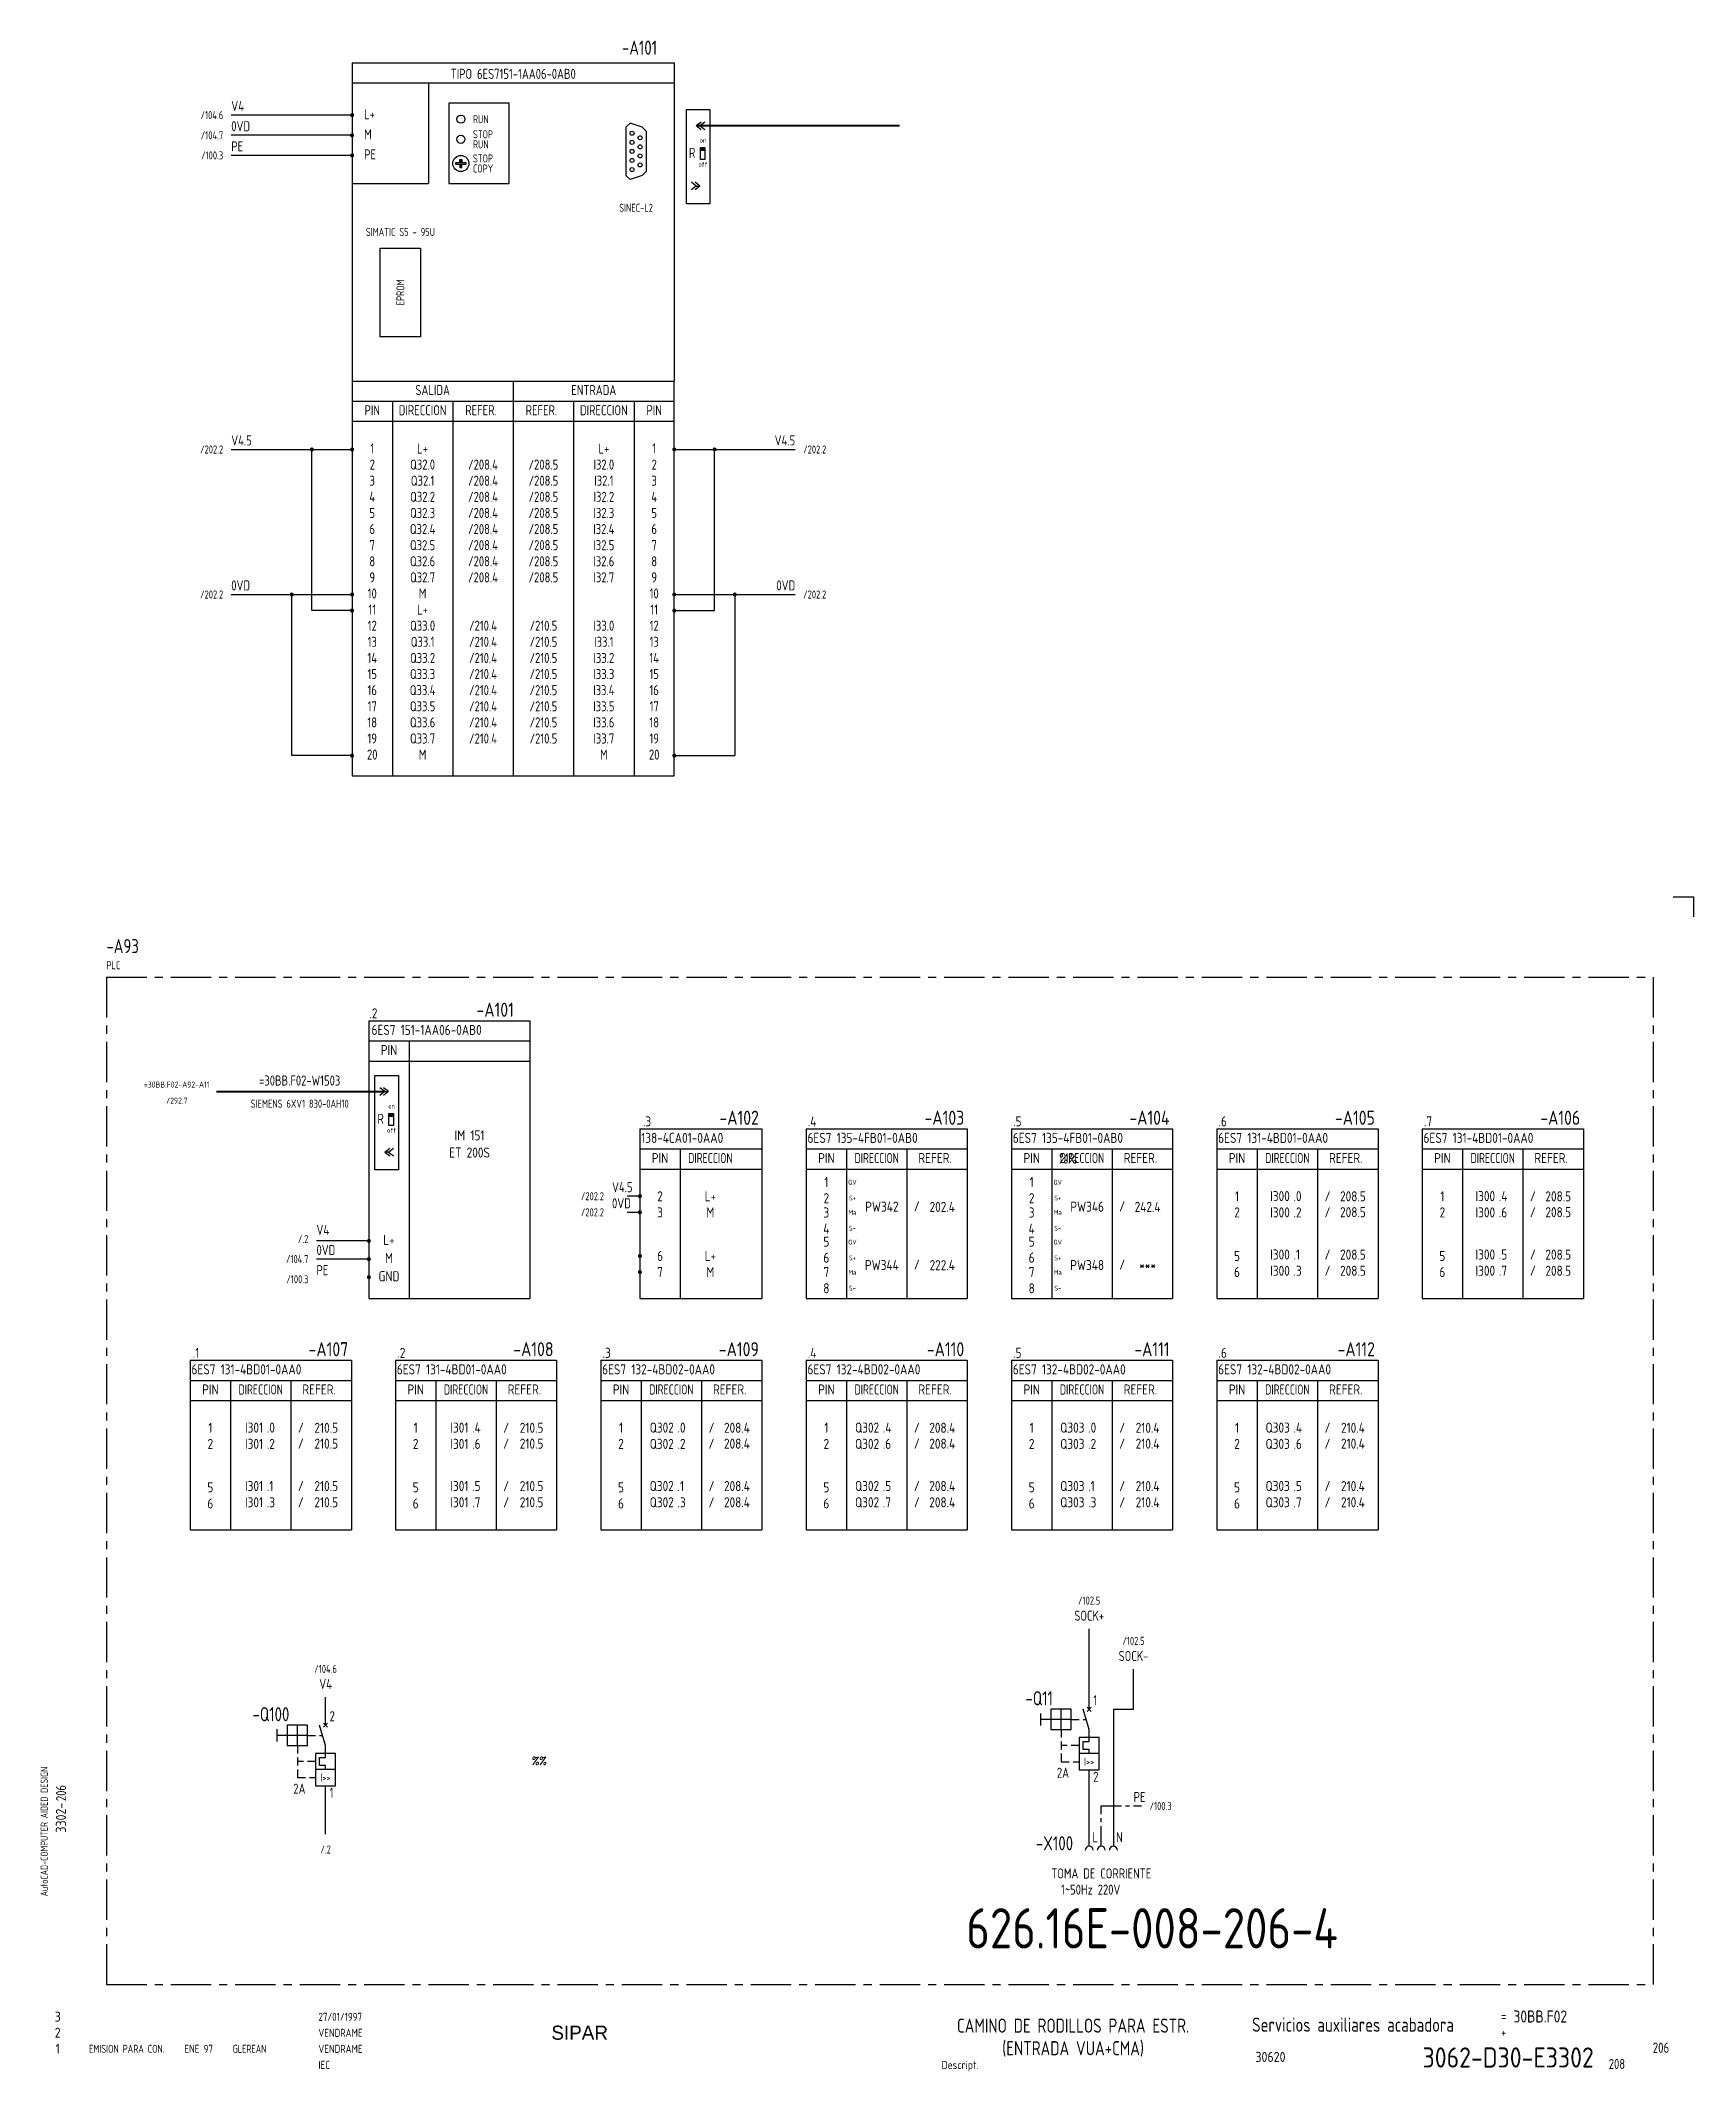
# Model space of a CAD drawing. Extents: x 10 to 420, y 5 to 510.
import ezdxf
from ezdxf.enums import TextEntityAlignment as Align

# ---------------------------------------------------------------- set-up
doc = ezdxf.new("R2010")
doc.units = 0
doc.header["$LTSCALE"] = 8
doc.header["$MEASUREMENT"] = 0
for name, pattern in [('CENTER', [2, 1.25, -0.25, 0.25, -0.25]), ('CENTER12', [1, 0.625, -0.125, 0.125, -0.125]), ('HIDDEN', [0.375, 0.25, -0.125])]:
    doc.linetypes.add(name, pattern=pattern)
doc.layers.get('0').update_dxf_attribs({"linetype": 'CONTINUOUS'})
doc.layers.add('CART', color=7, linetype='CONTINUOUS')
doc.styles.add('DIN', font='DIN', dxfattribs={"width": 0.85})
doc.styles.add('SIMPLEX', font='SIMPLEX', dxfattribs={"width": 0.9})
doc.styles.add('UNIV', font='UNIV')

# ---------------------------------------------------------------- blocks, each defined once
blk = doc.blocks.new('WB-FG100')
at = {"layer": 'CART', "color": 1}
for p, q in [((415, 297), (420, 297)), ((420, 297), (420, 292))]:
    blk.add_line(p, q, dxfattribs=at)
at = {"layer": 'CART', "color": 1, "style": 'DIN', "width": 0.8}
blk.add_text('AutoCAD-COMPUTER AIDED DESIGN', height=1.8, rotation=90, dxfattribs=at).set_placement((11.47, 48.84))
at = {"layer": 'CART', "color": 3, "style": 'DIN', "width": 0.8}
for s, p in [('=', (372.24, 17.91)), ('+', (372.24, 13.87))]:
    blk.add_text(s, height=2.5, dxfattribs=at).set_placement(p)
at = {"layer": 'CART', "color": 7, "style": 'DIN', "width": 0.9}
blk.add_attdef('FILE', text='', height=2.5, rotation=90, dxfattribs=at).set_placement((15.95, 68.38), align=Align.CENTER)
for tag, p in [('MOD-3', (13.92, 19)), ('MOD-2', (13.92, 15)), ('MOD-1', (13.92, 11)), ('NR.COMMESSA', (315, 9))]:
    blk.add_attdef(tag, text='', height=2.5, dxfattribs=at).set_placement(p, align=Align.MIDDLE)
at = {"layer": 'CART', "color": 7, "style": 'DIN'}
for tag, width, p in [('REV-3', 0.9, (21.66, 19)), ('REV-2', 0.9, (21.66, 15)), ('DATA-3', 0.9, (45.37, 19)), ('DATA-2', 0.9, (45.37, 15)), ('NOME-3', 0.9, (57.37, 19)), ('NOME-2', 0.9, (57.37, 15)), ('REV-1', 0.9, (21.66, 11)), ('DATA-1', 0.9, (45.37, 11)), ('NOME-1', 0.7, (57.37, 11))]:
    blk.add_attdef(tag, text='', height=2, dxfattribs=dict(at, width=width)).set_placement(p, align=Align.MIDDLE_LEFT)
at = {"layer": 'CART', "color": 7, "style": 'DIN', "width": 0.9}
for tag, p, height in [('DATA', (78.64, 17.94), 2), ('ESECUTORE', (78.64, 13.97), 2), ('CONTROLLORE', (78.64, 9.99), 2), ('NORMA', (78.64, 6.01), 2), ('SEGUE', (398.93, 5.65), 2.8)]:
    blk.add_attdef(tag, p, '', height=height, dxfattribs=at)
at = {"layer": 'CART', "color": 2, "style": 'DIN', "width": 0.9}
for tag, p in [('TITOLO-1/3', (266.5, 18.23)), ('TITOLO-1/2', (266.5, 15.73)), ('TITOLO-2/3', (266.5, 13.18)), ('TITOLO-2/2', (266.5, 10.68)), ('TITOLO-3/3', (266.5, 8.13))]:
    blk.add_attdef(tag, text='', height=3.5, dxfattribs=at).set_placement(p, align=Align.MIDDLE)
at = {"layer": 'CART', "color": 3, "style": 'DIN', "width": 0.9}
blk.add_attdef('ASSIEME', text='', height=3.5, dxfattribs=at).set_placement((334, 17), align=Align.MIDDLE)
at = {"layer": 'CART', "color": 3, "style": 'DIN', "width": 0.85}
for tag, p in [('=', (375.33, 16.63)), ('+', (375.33, 12.76))]:
    blk.add_attdef(tag, text='', height=3, dxfattribs=at).set_placement(p, align=Align.BOTTOM_LEFT)
at = {"layer": 'CART', "color": 2, "style": 'DIN', "width": 0.9}
blk.add_attdef('DISEGNO', text='', height=5, dxfattribs=at).set_placement((395.27, 6.35), align=Align.RIGHT)
at = {"layer": 'CART', "color": 3, "style": 'DIN', "width": 0.9}
blk.add_attdef('FOGLIO', text='', height=2.8, dxfattribs=at).set_placement((414.2, 9.56), align=Align.RIGHT)
at = {"layer": 'CART', "color": 1, "style": 'DIN', "width": 0.9}
blk.add_attdef('TIPOLOGIA', (233.37, 6), '', height=2, dxfattribs=at)

msp = doc.modelspace()

# ---------------------------------------------------------------- hatches: boundary and pattern name
at = {"linetype": 'Continuous'}
h = msp.add_hatch(dxfattribs=at)
h.set_pattern_fill('ANSI31', color=256)
h.set_pattern_definition([(45, (40.10033, 266.61205), (-0.08838835, 0.08838835), [])])
h.paths.add_polyline_path([(173.47, 483.04), (173.47, 482.23), (174.57, 482.23), (174.57, 483.04)])
h = msp.add_hatch(dxfattribs=at)
h.set_pattern_fill('ANSI31', color=256)
h.set_pattern_definition([(45, (-37.22611, 26.79743), (-0.08838835, 0.08838835), [])])
h.paths.add_polyline_path([(96.15, 243.22), (96.15, 242.42), (97.24, 242.42), (97.24, 243.22)])

# ---------------------------------------------------------------- linework, layer by layer
at = {"color": 3}
for p, q in [((87, 504.04), (167, 504.04)), ((87, 504.04), (87, 425.04)), ((167, 504.04), (167, 425.04)), ((87, 499.04), (167, 499.04)), ((106, 499.04), (106, 474.04)), ((87, 474.04), (106, 474.04)), ((87, 425.04), (87, 327.04)), ((87, 425.04), (167, 425.04)), ((127, 425.04), (127, 327.04)), ((167, 327.04), (167, 425.04)), ((87, 420.04), (167, 420.04)), ((97, 420.04), (97, 327.04)), ((112, 420.04), (112, 327.04)), ((142, 420.04), (142, 327.04)), ((157, 420.04), (157, 327.04)), ((87, 415.04), (167, 415.04)), ((87, 327.04), (167, 327.04)), ((91.16, 266.2), (91.16, 197.26)), ((91.16, 266.2), (131.16, 266.2)), ((131.16, 266.2), (131.16, 197.26)), ((91.16, 261.2), (131.16, 261.2)), ((101.16, 261.2), (101.16, 197.26)), ((91.16, 256.2), (131.16, 256.2)), ((158.45, 239.39), (158.45, 197.26)), ((158.45, 239.39), (188.76, 239.39)), ((188.76, 239.39), (188.76, 197.26)), ((199.74, 239.39), (199.74, 197.26)), ((199.74, 239.39), (239.74, 239.39)), ((239.74, 239.39), (239.74, 197.26)), ((250.72, 239.39), (290.72, 239.39)), ((250.72, 239.39), (250.72, 197.26)), ((290.72, 239.39), (290.72, 197.26)), ((301.7, 239.39), (341.7, 239.39)), ((301.7, 239.39), (301.7, 197.26)), ((341.7, 239.39), (341.7, 197.26)), ((352.68, 239.39), (352.68, 197.26)), ((352.68, 239.39), (392.68, 239.39)), ((392.68, 239.39), (392.68, 197.26)), ((158.45, 234.39), (188.76, 234.39)), ((168.45, 234.39), (168.45, 197.26)), ((199.74, 234.39), (239.74, 234.39)), ((209.74, 234.39), (209.74, 197.26)), ((224.74, 234.39), (224.74, 197.26)), ((250.72, 234.39), (290.72, 234.39)), ((260.72, 234.39), (260.72, 197.26)), ((275.72, 234.39), (275.72, 197.26)), ((301.7, 234.39), (341.7, 234.39)), ((311.7, 234.39), (311.7, 197.26)), ((326.7, 234.39), (326.7, 197.26)), ((352.68, 234.39), (392.68, 234.39)), ((362.68, 234.39), (362.68, 197.26)), ((377.68, 234.39), (377.68, 197.26)), ((158.45, 229.39), (188.76, 229.39)), ((199.74, 229.39), (239.74, 229.39)), ((250.72, 229.39), (290.72, 229.39)), ((301.7, 229.39), (341.7, 229.39)), ((352.68, 229.39), (392.68, 229.39)), ((91.16, 197.26), (131.16, 197.26)), ((158.45, 197.26), (188.76, 197.26)), ((199.74, 197.26), (239.74, 197.26)), ((250.72, 197.26), (290.72, 197.26)), ((301.7, 197.26), (341.7, 197.26)), ((352.68, 197.26), (392.68, 197.26)), ((46.81, 181.93), (46.81, 139.8)), ((46.81, 181.93), (86.81, 181.93)), ((86.81, 181.93), (86.81, 139.8)), ((97.78, 181.93), (97.78, 139.8)), ((97.78, 181.93), (137.78, 181.93)), ((137.78, 181.93), (137.78, 139.8)), ((148.76, 181.93), (188.76, 181.93)), ((148.76, 181.93), (148.76, 139.8)), ((188.76, 181.93), (188.76, 139.8)), ((199.74, 181.93), (239.74, 181.93)), ((199.74, 181.93), (199.74, 139.8)), ((239.74, 181.93), (239.74, 139.8)), ((250.72, 181.93), (290.72, 181.93)), ((250.72, 181.93), (250.72, 139.8)), ((290.72, 181.93), (290.72, 139.8)), ((301.7, 181.93), (301.7, 139.8)), ((301.7, 181.93), (341.7, 181.93)), ((341.7, 181.93), (341.7, 139.8)), ((46.81, 176.93), (86.81, 176.93)), ((56.81, 176.93), (56.81, 139.8)), ((71.81, 176.93), (71.81, 139.8)), ((97.78, 176.93), (137.78, 176.93)), ((107.78, 176.93), (107.78, 139.8)), ((122.78, 176.93), (122.78, 139.8)), ((148.76, 176.93), (188.76, 176.93)), ((158.76, 176.93), (158.76, 139.8)), ((173.76, 176.93), (173.76, 139.8)), ((199.74, 176.93), (239.74, 176.93)), ((209.74, 176.93), (209.74, 139.8)), ((224.74, 176.93), (224.74, 139.8)), ((250.72, 176.93), (290.72, 176.93)), ((260.72, 176.93), (260.72, 139.8)), ((275.72, 176.93), (275.72, 139.8)), ((301.7, 176.93), (341.7, 176.93)), ((311.7, 176.93), (311.7, 139.8)), ((326.7, 176.93), (326.7, 139.8)), ((46.81, 171.93), (86.81, 171.93)), ((97.78, 171.93), (137.78, 171.93)), ((148.76, 171.93), (188.76, 171.93)), ((199.74, 171.93), (239.74, 171.93)), ((250.72, 171.93), (290.72, 171.93)), ((301.7, 171.93), (341.7, 171.93)), ((46.81, 139.8), (86.81, 139.8)), ((97.78, 139.8), (137.78, 139.8)), ((148.76, 139.8), (188.76, 139.8)), ((199.74, 139.8), (239.74, 139.8)), ((250.72, 139.8), (290.72, 139.8)), ((301.7, 139.8), (341.7, 139.8))]:
    msp.add_line(p, q, dxfattribs=at)
for p, q in [((87, 491.04), (57, 491.04)), ((126, 494.04), (111, 494.04)), ((111, 494.04), (111, 474.04)), ((126, 474.04), (126, 494.04)), ((87, 486.04), (57, 486.04)), ((87, 481.04), (57, 481.04)), ((112.75, 479.29), (115.25, 479.29)), ((112.75, 478.79), (112.75, 479.29)), ((115.25, 479.29), (115.25, 478.79)), ((111, 474.04), (126, 474.04)), ((115.25, 478.79), (112.75, 478.79)), ((114.25, 478.79), (113.75, 478.79)), ((113.75, 478.79), (113.75, 478.04)), ((113.75, 478.04), (114.25, 478.04)), ((114.25, 478.04), (114.25, 478.79)), ((94, 436.04), (94, 458.04)), ((94, 458.04), (104, 458.04)), ((104, 458.04), (104, 436.04)), ((104, 436.04), (94, 436.04)), ((57, 408.04), (87, 408.04)), ((77, 368.04), (77, 408.04)), ((167, 408.04), (197, 408.04)), ((177, 368.04), (177, 408.04)), ((57, 372.04), (87, 372.04)), ((72, 332.04), (72, 372.04)), ((87, 368.04), (77, 368.04)), ((167, 372.04), (197, 372.04)), ((167, 368.04), (177, 368.04)), ((182, 372.04), (182, 332.04)), ((87, 332.04), (72, 332.04)), ((167, 332.04), (182, 332.04)), ((158.45, 222.66), (155.32, 222.66)), ((155.32, 218.66), (158.45, 218.66)), ((91.16, 211.55), (78.16, 211.55)), ((91.16, 207.05), (78.16, 207.05)), ((270, 95.28), (270, 115.28)), ((281, 95.28), (281, 105.28)), ((80.42, 91.32), (80.42, 98.32)), ((75.92, 91.32), (70.92, 91.32)), ((70.92, 91.32), (70.92, 86.32)), ((73.42, 86.32), (73.42, 91.32)), ((75.92, 86.32), (75.92, 91.32)), ((80.42, 86.32), (78.92, 91.32)), ((79.92, 90.82), (80.92, 91.82)), ((79.92, 91.82), (80.92, 90.82)), ((258, 91.28), (258, 94.28)), ((265.5, 92.78), (258, 92.78)), ((260.5, 95.28), (260.5, 90.28)), ((265.5, 95.28), (260.5, 95.28)), ((263, 90.28), (263, 95.28)), ((265.5, 90.28), (265.5, 95.28)), ((270, 90.28), (268.5, 95.28)), ((269.5, 95.78), (270.5, 94.78)), ((269.5, 94.78), (270.5, 95.78)), ((276, 95.28), (276, 61.28)), ((276, 95.28), (281, 95.28)), ((68.42, 87.32), (68.42, 90.32)), ((75.92, 88.82), (68.42, 88.82)), ((70.92, 86.32), (75.92, 86.32)), ((80.42, 83.32), (80.42, 86.32)), ((260.5, 90.28), (265.5, 90.28)), ((267.5, 88.28), (267.5, 80.28)), ((272.5, 88.28), (267.5, 88.28)), ((268.5, 85.28), (268.5, 87.28)), ((268.5, 87.28), (270, 87.28)), ((270, 87.28), (270, 90.28)), ((272.5, 80.28), (272.5, 88.28)), ((77.92, 84.32), (77.92, 76.32)), ((82.92, 84.32), (77.92, 84.32)), ((78.92, 81.32), (78.92, 83.32)), ((78.92, 83.32), (80.42, 83.32)), ((80.42, 81.32), (78.92, 81.32)), ((80.42, 80.32), (80.42, 81.32)), ((82.92, 76.32), (82.92, 84.32)), ((272.5, 84.28), (267.5, 84.28)), ((270, 85.28), (268.5, 85.28)), ((270, 84.28), (270, 85.28)), ((82.92, 80.32), (77.92, 80.32)), ((77.92, 76.32), (82.92, 76.32)), ((80.42, 64.32), (80.42, 76.32)), ((267.5, 80.28), (272.5, 80.28)), ((270, 61.28), (270, 80.28))]:
    msp.add_line(p, q)
at = {"color": 2}
for p, q in [((155, 488.04), (156, 489.04)), ((159, 488.04), (156, 489.04)), ((155, 488.04), (155, 476.04)), ((160, 487.04), (159, 488.04)), ((160, 487.04), (160, 477.04)), ((155, 476.04), (156, 475.04)), ((159, 476.04), (156, 475.04)), ((160, 477.04), (159, 476.04))]:
    msp.add_line(p, q, dxfattribs=at)
at = {"linetype": 'Continuous'}
for p, q in [((172.45, 488.44), (173.67, 489.41)), ((173.37, 488.44), (174.59, 489.41)), ((172.45, 488.44), (173.67, 487.48)), ((173.37, 488.44), (172.45, 488.44)), ((173.37, 488.44), (174.59, 487.48)), ((173.47, 480.04), (173.47, 483.04)), ((173.47, 483.04), (174.57, 483.04)), ((174.57, 480.04), (173.47, 480.04)), ((174.57, 483.04), (174.57, 480.04)), ((172.45, 473.44), (171.23, 474.41)), ((173.37, 473.44), (172.15, 474.41)), ((172.45, 473.44), (171.23, 472.48)), ((173.37, 473.44), (172.15, 472.48)), ((172.45, 473.44), (173.37, 473.44)), ((95.12, 248.63), (93.91, 249.59)), ((95.12, 248.63), (93.91, 247.66)), ((96.04, 248.63), (94.82, 249.59)), ((96.04, 248.63), (94.82, 247.66)), ((95.12, 248.63), (96.04, 248.63)), ((96.15, 240.22), (96.15, 243.22)), ((96.15, 243.22), (97.24, 243.22)), ((97.24, 243.22), (97.24, 240.22)), ((97.24, 240.22), (96.15, 240.22)), ((95.12, 233.63), (96.34, 234.59)), ((95.12, 233.63), (96.34, 232.66)), ((96.04, 233.63), (95.12, 233.63)), ((96.04, 233.63), (97.26, 234.59)), ((96.04, 233.63), (97.26, 232.66))]:
    msp.add_line(p, q, dxfattribs=at)
at = {"color": 3, "linetype": 'CENTER'}
for p, q in [((26, 277), (410, 277)), ((26, 277), (26, 27)), ((410, 277), (410, 27)), ((26, 27), (410, 27))]:
    msp.add_line(p, q, dxfattribs=at)
at = {"linetype": 'HIDDEN'}
for p, q in [((265.5, 92.78), (269.25, 92.78)), ((73.42, 86.32), (73.42, 78.32)), ((75.92, 88.82), (79.67, 88.82)), ((263, 90.28), (263, 82.28)), ((267.5, 86.28), (263, 86.28)), ((77.92, 82.32), (73.42, 82.32)), ((263, 82.28), (267.5, 82.28)), ((73.42, 78.32), (77.92, 78.32))]:
    msp.add_line(p, q, dxfattribs=at)
at = {"linetype": 'CENTER12'}
for p, q in [((273, 71.28), (283, 71.28)), ((273, 61.28), (273, 71.28))]:
    msp.add_line(p, q, dxfattribs=at)
at = {"linetype": 'Continuous', "const_width": 0.5}
for points in [[(86.75, 491.04, 1), (87.25, 491.04, 1)], [(86.75, 486.04, 1), (87.25, 486.04, 1)], [(86.75, 481.04, 1), (87.25, 481.04, 1)], [(86.75, 408.04, 1), (87.25, 408.04, 1)], [(166.75, 408.04, 1), (167.25, 408.04, 1)], [(86.75, 372.04, 1), (87.25, 372.04, 1)], [(86.75, 368.04, 1), (87.25, 368.04, 1)], [(86.75, 332.04, 1), (87.25, 332.04, 1)], [(166.75, 332.04, 1), (167.25, 332.04, 1)], [(158.2, 222.66, 1), (158.7, 222.66, 1)], [(158.2, 218.66, 1), (158.7, 218.66, 1)], [(90.91, 211.55, 1), (91.41, 211.55, 1)], [(90.91, 207.05, 1), (91.41, 207.05, 1)], [(158.2, 207.82, 1), (158.7, 207.82, 1)], [(90.91, 202.55, 1), (91.41, 202.55, 1)], [(158.2, 203.82, 1), (158.7, 203.82, 1)]]:
    msp.add_lwpolyline(points, format="xyb", close=True, dxfattribs=at)
at = {"linetype": 'Continuous'}
for points in [[(170, 492.48), (175.82, 492.48), (175.82, 469.04), (170, 469.04)], [(173.47, 483.04), (174.57, 483.04), (174.57, 482.23), (173.47, 482.23)], [(92.67, 252.67), (98.49, 252.67), (98.49, 229.23), (92.67, 229.23)], [(96.15, 243.22), (97.24, 243.22), (97.24, 242.42), (96.15, 242.42)]]:
    msp.add_lwpolyline(points, close=True, dxfattribs=at)
at = {"const_width": 0.5}
for points in [[(172.91, 488.44), (222.91, 488.44)], [(95.12, 248.63), (53.26, 248.63)]]:
    msp.add_lwpolyline(points, dxfattribs=at)
msp.add_lwpolyline([(113.75, 479.29), (113.75, 480.04), (114.25, 480.04), (114.25, 479.29), (113.75, 479.29)])
for points in [[(76.75, 408.04, 1), (77.25, 408.04, 1)], [(176.75, 408.04, 1), (177.25, 408.04, 1)], [(71.75, 372.04, 1), (72.25, 372.04, 1)], [(166.75, 372.04, 1), (167.25, 372.04, 1)], [(166.75, 368.04, 1), (167.25, 368.04, 1)], [(181.75, 372.04, 1), (182.25, 372.04, 1)]]:
    msp.add_lwpolyline(points, format="xyb", close=True, dxfattribs=at)
for centre, radius in [((114, 490.04), 1), ((114, 485.04), 1), ((156.5, 486.54), 0.5), ((156.5, 484.29), 0.5), ((158.5, 485.42), 0.5), ((114, 479.04), 2), ((156.5, 482.04), 0.5), ((156.5, 479.79), 0.5), ((158.5, 483.17), 0.5), ((158.5, 480.92), 0.5), ((158.5, 478.67), 0.5), ((156.5, 477.54), 0.5)]:
    msp.add_circle(centre, radius)
for centre in [(270, 60.28), (273, 60.28), (276, 60.28)]:
    msp.add_arc(centre, 1, 0, 180)
for points in [[(113.75, 479.29), (114.25, 479.29), (113.75, 480.04), (114.25, 480.04)], [(113.75, 478.79), (114.25, 478.79), (113.75, 478.04), (114.25, 478.04)]]:
    msp.add_solid(points)

# ---------------------------------------------------------------- block references
at = {"layer": 'CART'}
ref = msp.add_blockref('WB-FG100', (0, 0), dxfattribs=at)
ref.add_attrib('TIPOLOGIA', 'Descript.', (233.37, 6), dxfattribs={"color": 1, "height": 2, "style": 'DIN', "width": 0.9})
ref.add_attrib('ASSIEME', 'Servicios auxiliares acabadora', dxfattribs={"color": 3, "height": 3.5, "style": 'DIN', "width": 0.8}).set_placement((335.5, 17), align=Align.MIDDLE)
ref.add_attrib('=', '30BB.F02', dxfattribs={"color": 3, "height": 3, "style": 'DIN', "width": 0.85}).set_placement((375.33, 16.63), align=Align.BOTTOM_LEFT)
ref.add_attrib('NR.COMMESSA', '30620', dxfattribs={"color": 7, "height": 2.5, "style": 'DIN', "width": 0.9}).set_placement((315, 9), align=Align.MIDDLE)
ref.add_attrib('DISEGNO', '3062-D30-E3302', dxfattribs={"color": 2, "height": 5, "style": 'DIN', "width": 0.9}).set_placement((395.27, 6.35), align=Align.RIGHT)
ref.add_attrib('DATA', '27/01/1997', (78.64, 17.94), dxfattribs={"color": 7, "height": 2, "style": 'DIN', "width": 0.85})
ref.add_attrib('ESECUTORE', 'VENDRAME', (78.64, 13.97), dxfattribs={"color": 7, "height": 2, "style": 'DIN', "width": 0.85})
ref.add_attrib('CONTROLLORE', 'VENDRAME', (78.64, 9.99), dxfattribs={"color": 7, "height": 2, "style": 'DIN', "width": 0.85})
ref.add_attrib('NORMA', 'IEC', (78.64, 6.01), dxfattribs={"color": 7, "height": 2, "style": 'DIN', "width": 0.85})
ref.add_attrib('MOD-1', '1', dxfattribs={"color": 7, "height": 2.5, "style": 'DIN', "width": 0.9}).set_placement((13.92, 11), align=Align.MIDDLE)
ref.add_attrib('REV-1', 'EMISION PARA CON.', dxfattribs={"color": 7, "height": 2, "style": 'DIN', "width": 0.8}).set_placement((21.66, 11), align=Align.MIDDLE_LEFT)
ref.add_attrib('DATA-1', 'ENE 97', dxfattribs={"color": 7, "height": 2, "style": 'DIN', "width": 0.85}).set_placement((45.37, 11), align=Align.MIDDLE_LEFT)
ref.add_attrib('NOME-1', 'GLEREAN', dxfattribs={"color": 7, "height": 2, "style": 'DIN', "width": 0.7}).set_placement((57.37, 11), align=Align.MIDDLE_LEFT)
ref.add_attrib('MOD-2', '2', dxfattribs={"color": 7, "height": 2.5, "style": 'DIN', "width": 0.9}).set_placement((13.92, 15), align=Align.MIDDLE)
ref.add_attrib('MOD-3', '3', dxfattribs={"color": 7, "height": 2.5, "style": 'DIN', "width": 0.9}).set_placement((13.92, 19), align=Align.MIDDLE)
ref.add_attrib('FILE', '3302-', dxfattribs={"color": 7, "height": 2.5, "rotation": 90, "style": 'DIN', "width": 0.9}).set_placement((15.95, 68.38), align=Align.CENTER)

# ---------------------------------------------------------------- texts
at = {"color": 3, "style": 'DIN', "width": 0.8}
for s, p in [('-A101', (154, 506.04)), ('-A93', (26, 283))]:
    msp.add_text(s, height=3.5, dxfattribs=at).set_placement(p)
at = {"style": 'DIN'}
for s, height, width, p in [('TIPO 6ES7151-1AA06-0AB0', 2.5, 0.8, (127, 500.04)), ('on', 1.2, 0.8, (174.12, 484.19)), ('R', 2.5, 0.8, (171.42, 480.43)), ('off', 1.2, 0.8, (174.12, 478.21)), ('SINEC-L2', 2, 0.8, (157.5, 467.04)), ('SIMATIC S5 - 95U', 2, 0.8, (99, 461.04)), ('SALIDA', 2.5, 0.8, (107, 421.54)), ('ENTRADA', 2.5, 0.8, (147, 421.54)), ('PIN', 2.5, 0.8, (92, 416.54)), ('DIRECCION', 2.5, 0.8, (104.5, 416.54)), ('REFER.', 2.5, 0.8, (119, 416.54)), ('REFER.', 2.5, 0.8, (134, 416.54)), ('DIRECCION', 2.5, 0.8, (149.5, 416.54)), ('PIN', 2.5, 0.8, (162, 416.54)), ('1', 2.5, 0.8, (92, 407.04)), ('L+', 2.5, 0.8, (104.5, 407.04)), ('L+', 2.5, 0.8, (149.5, 407.04)), ('1', 2.5, 0.8, (162, 407.04)), ('2', 2.5, 0.8, (92, 403.04)), ('Q32.0', 2.5, 0.8, (104.5, 403.04)), ('/208.4', 2.5, 0.8, (119.5, 403.04)), ('/208.5', 2.5, 0.8, (134.5, 403.04)), ('I32.0', 2.5, 0.8, (149.5, 403.04)), ('2', 2.5, 0.8, (162, 403.04)), ('3', 2.5, 0.8, (92, 399.04)), ('Q32.1', 2.5, 0.8, (104.5, 399.04)), ('/208.4', 2.5, 0.8, (119.5, 399.04)), ('/208.5', 2.5, 0.8, (134.5, 399.04)), ('I32.1', 2.5, 0.8, (149.5, 399.04)), ('3', 2.5, 0.8, (162, 399.04)), ('4', 2.5, 0.8, (92, 395.04)), ('5', 2.5, 0.8, (92, 391.04)), ('Q32.3', 2.5, 0.8, (104.5, 391.04)), ('Q32.2', 2.5, 0.8, (104.5, 395.04)), ('/208.4', 2.5, 0.8, (119.5, 395.04)), ('/208.4', 2.5, 0.8, (119.5, 391.04)), ('/208.5', 2.5, 0.8, (134.5, 395.04)), ('/208.5', 2.5, 0.8, (134.5, 391.04)), ('I32.3', 2.5, 0.8, (149.5, 391.04)), ('I32.2', 2.5, 0.8, (149.5, 395.04)), ('4', 2.5, 0.8, (162, 395.04)), ('5', 2.5, 0.8, (162, 391.04)), ('6', 2.5, 0.8, (92, 387.04)), ('Q32.4', 2.5, 0.8, (104.5, 387.04)), ('/208.4', 2.5, 0.8, (119.5, 387.04)), ('/208.5', 2.5, 0.8, (134.5, 387.04)), ('I32.4', 2.5, 0.8, (149.5, 387.04)), ('6', 2.5, 0.8, (162, 387.04)), ('7', 2.5, 0.8, (92, 383.04)), ('Q32.5', 2.5, 0.8, (104.5, 383.04)), ('/208.4', 2.5, 0.8, (119.5, 383.04)), ('/208.5', 2.5, 0.8, (134.5, 383.04)), ('I32.5', 2.5, 0.8, (149.5, 383.04)), ('7', 2.5, 0.8, (162, 383.04)), ('8', 2.5, 0.8, (92, 379.04)), ('Q32.6', 2.5, 0.8, (104.5, 379.04)), ('/208.4', 2.5, 0.8, (119.5, 379.04)), ('/208.5', 2.5, 0.8, (134.5, 379.04)), ('I32.6', 2.5, 0.8, (149.5, 379.04)), ('8', 2.5, 0.8, (162, 379.04)), ('10', 2.5, 0.8, (92, 371.04)), ('9', 2.5, 0.8, (92, 375.04)), ('Q32.7', 2.5, 0.8, (104.5, 375.04)), ('M', 2.5, 0.8, (104.5, 371.04)), ('/208.4', 2.5, 0.8, (119.5, 375.04)), ('/208.5', 2.5, 0.8, (134.5, 375.04)), ('I32.7', 2.5, 0.8, (149.5, 375.04)), ('10', 2.5, 0.8, (162, 371.04)), ('9', 2.5, 0.8, (162, 375.04)), ('11', 2.5, 0.8, (92, 367.04)), ('L+', 2.5, 0.8, (104.5, 367.04)), ('11', 2.5, 0.8, (162, 367.04)), ('12', 2.5, 0.8, (92, 363.04)), ('Q33.0', 2.5, 0.8, (104.5, 363.04)), ('/210.4', 2.5, 0.8, (119.5, 363.04)), ('/210.5', 2.5, 0.8, (134.5, 363.04)), ('I33.0', 2.5, 0.8, (149.5, 363.04)), ('12', 2.5, 0.8, (162, 363.04)), ('13', 2.5, 0.8, (92, 359.04)), ('Q33.1', 2.5, 0.8, (104.5, 359.04)), ('/210.4', 2.5, 0.8, (119.5, 359.04)), ('/210.5', 2.5, 0.8, (134.5, 359.04)), ('I33.1', 2.5, 0.8, (149.5, 359.04)), ('13', 2.5, 0.8, (162, 359.04)), ('14', 2.5, 0.8, (92, 355.04)), ('15', 2.5, 0.8, (92, 351.04)), ('Q33.3', 2.5, 0.8, (104.5, 351.04)), ('Q33.2', 2.5, 0.8, (104.5, 355.04)), ('/210.4', 2.5, 0.8, (119.5, 355.04)), ('/210.4', 2.5, 0.8, (119.5, 351.04)), ('/210.5', 2.5, 0.8, (134.5, 355.04)), ('/210.5', 2.5, 0.8, (134.5, 351.04)), ('I33.3', 2.5, 0.8, (149.5, 351.04)), ('I33.2', 2.5, 0.8, (149.5, 355.04)), ('14', 2.5, 0.8, (162, 355.04)), ('15', 2.5, 0.8, (162, 351.04)), ('16', 2.5, 0.8, (92, 347.04)), ('Q33.4', 2.5, 0.8, (104.5, 347.04)), ('/210.4', 2.5, 0.8, (119.5, 347.04)), ('/210.5', 2.5, 0.8, (134.5, 347.04)), ('I33.4', 2.5, 0.8, (149.5, 347.04)), ('16', 2.5, 0.8, (162, 347.04)), ('17', 2.5, 0.8, (92, 343.04)), ('Q33.5', 2.5, 0.8, (104.5, 343.04)), ('/210.4', 2.5, 0.8, (119.5, 343.04)), ('/210.5', 2.5, 0.8, (134.5, 343.04)), ('I33.5', 2.5, 0.8, (149.5, 343.04)), ('17', 2.5, 0.8, (162, 343.04)), ('18', 2.5, 0.8, (92, 339.04)), ('Q33.6', 2.5, 0.8, (104.5, 339.04)), ('/210.4', 2.5, 0.8, (119.5, 339.04)), ('/210.5', 2.5, 0.8, (134.5, 339.04)), ('I33.6', 2.5, 0.8, (149.5, 339.04)), ('18', 2.5, 0.8, (162, 339.04)), ('20', 2.5, 0.8, (92, 331.04)), ('19', 2.5, 0.8, (92, 335.04)), ('Q33.7', 2.5, 0.8, (104.5, 335.04)), ('M', 2.5, 0.8, (104.5, 331.04)), ('/210.4', 2.5, 0.8, (119.5, 335.04)), ('/210.5', 2.5, 0.8, (134.5, 335.04)), ('I33.7', 2.5, 0.8, (149.5, 335.04)), ('M', 2.5, 0.8, (149.5, 331.04)), ('20', 2.5, 0.8, (162, 331.04)), ('19', 2.5, 0.8, (162, 335.04)), ('.2', 2.5, 0.85, (92.3, 266.8)), ('PIN', 2.5, 0.85, (96.16, 257.7)), ('=30BB.F02-W1503', 2.5, 0.8, (73.99, 250.13)), ('=30BB.F02-A92-A11', 1.5, 0.8, (43.48, 249.63)), ('/292.7', 1.5, 0.8, (43.48, 245.63)), ('SIEMENS 6XV1 830-0AH10', 2, 0.8, (73.99, 244.63)), ('R', 2.5, 0.8, (94.09, 240.62)), ('on', 1.2, 0.8, (96.79, 244.37)), ('.3', 2.5, 0.85, (160.24, 239.99)), ('.4', 2.5, 0.85, (201.19, 239.99)), ('.5', 2.5, 0.85, (252.17, 239.99)), ('.6', 2.5, 0.85, (303.15, 239.99)), ('.7', 2.5, 0.85, (354.13, 239.99)), ('off', 1.2, 0.8, (96.79, 238.4)), ('IM 151', 2.5, 0.85, (116.16, 236.51)), ('ET 200S', 2.5, 0.85, (116.16, 232.25)), ('PIN', 2.5, 0.85, (163.45, 230.89)), ('PIN', 2.5, 0.85, (204.74, 230.89)), ('REFER.', 2.5, 0.85, (231.74, 230.89)), ('PIN', 2.5, 0.85, (255.72, 230.89)), ('REFER.', 2.5, 0.85, (282.72, 230.89)), ('PIN', 2.5, 0.85, (306.7, 230.89)), ('REFER.', 2.5, 0.85, (333.7, 230.89)), ('PIN', 2.5, 0.85, (357.68, 230.89)), ('REFER.', 2.5, 0.85, (384.68, 230.89)), ('1', 2.5, 0.85, (204.74, 224.93)), ('1', 2.5, 0.85, (255.72, 224.93)), ('2', 2.5, 0.85, (163.45, 221.39)), ('L+', 2.5, 0.85, (175.95, 221.39)), ('2', 2.5, 0.85, (204.74, 220.93)), ('QV', 1.2, 0.85, (211.21, 225.54)), ('S+', 1.2, 0.85, (211.21, 221.62)), ('2', 2.5, 0.85, (255.72, 220.93)), ('QV', 1.2, 0.85, (262.19, 225.54)), ('S+', 1.2, 0.85, (262.19, 221.62)), ('1', 2.5, 0.85, (306.7, 221.39)), ('/', 2.5, 0.85, (329.16, 221.38)), ('208.5', 2.5, 0.85, (335.47, 221.38)), ('1', 2.5, 0.85, (357.68, 221.39)), ('/', 2.5, 0.85, (380.14, 221.38)), ('208.5', 2.5, 0.85, (386.45, 221.38)), ('3', 2.5, 0.85, (163.45, 217.39)), ('M', 2.5, 0.85, (175.95, 217.39)), ('3', 2.5, 0.85, (204.74, 217.36)), ('Ma', 1.2, 0.85, (211.21, 218.04)), ('/', 2.5, 0.85, (227.2, 218.9)), ('202.4', 2.5, 0.85, (233.51, 218.76)), ('3', 2.5, 0.85, (255.72, 217.36)), ('Ma', 1.2, 0.85, (262.19, 218.04)), ('/', 2.5, 0.85, (278.18, 218.9)), ('242.4', 2.5, 0.85, (284.49, 218.76)), ('2', 2.5, 0.85, (306.7, 217.39)), ('/', 2.5, 0.85, (329.16, 217.45)), ('208.5', 2.5, 0.85, (335.47, 217.45)), ('2', 2.5, 0.85, (357.68, 217.39)), ('/', 2.5, 0.85, (380.14, 217.45)), ('208.5', 2.5, 0.85, (386.45, 217.45)), ('L+', 2.5, 0.85, (96.16, 210.55)), ('4', 2.5, 0.85, (204.74, 213.36)), ('5', 2.5, 0.85, (204.74, 210.14)), ('QV', 1.2, 0.85, (211.21, 210.66)), ('S-', 1.2, 0.85, (211.21, 214.12)), ('4', 2.5, 0.85, (255.72, 213.36)), ('5', 2.5, 0.85, (255.72, 210.14)), ('QV', 1.2, 0.85, (262.19, 210.66)), ('S-', 1.2, 0.85, (262.19, 214.12)), ('M', 2.5, 0.85, (96.16, 206.05)), ('6', 2.5, 0.85, (163.45, 206.59)), ('L+', 2.5, 0.85, (175.95, 206.59)), ('6', 2.5, 0.85, (204.74, 206.14)), ('S+', 1.2, 0.85, (211.21, 206.73)), ('/', 2.5, 0.85, (227.2, 204.43)), ('222.4', 2.5, 0.85, (233.51, 204.3)), ('6', 2.5, 0.85, (255.72, 206.14)), ('S+', 1.2, 0.85, (262.19, 206.73)), ('/', 2.5, 0.85, (278.18, 204.43)), ('5', 2.5, 0.85, (306.7, 206.59)), ('/', 2.5, 0.85, (329.16, 206.92)), ('208.5', 2.5, 0.85, (335.47, 206.92)), ('5', 2.5, 0.85, (357.68, 206.59)), ('/', 2.5, 0.85, (380.14, 206.92)), ('208.5', 2.5, 0.85, (386.45, 206.92)), ('GND', 2.5, 0.85, (96.16, 201.55)), ('7', 2.5, 0.85, (163.45, 202.59)), ('M', 2.5, 0.85, (175.95, 202.59)), ('7', 2.5, 0.85, (204.74, 202.56)), ('Ma', 1.2, 0.85, (211.21, 203.16)), ('7', 2.5, 0.85, (255.72, 202.56)), ('Ma', 1.2, 0.85, (262.19, 203.16)), ('***', 2.5, 0.85, (284.49, 204.3)), ('6', 2.5, 0.85, (306.7, 202.59)), ('/', 2.5, 0.85, (329.16, 202.9)), ('208.5', 2.5, 0.85, (335.47, 202.9)), ('6', 2.5, 0.85, (357.68, 202.59)), ('/', 2.5, 0.85, (380.14, 202.9)), ('208.5', 2.5, 0.85, (386.45, 202.9)), ('8', 2.5, 0.85, (204.74, 198.56)), ('S-', 1.2, 0.85, (211.21, 199.24)), ('8', 2.5, 0.85, (255.72, 198.56)), ('S-', 1.2, 0.85, (262.19, 199.24)), ('.1', 2.5, 0.85, (48.26, 182.53)), ('.2', 2.5, 0.85, (99.24, 182.53)), ('.3', 2.5, 0.85, (150.21, 182.53)), ('.4', 2.5, 0.85, (201.19, 182.53)), ('.5', 2.5, 0.85, (252.17, 182.53)), ('.6', 2.5, 0.85, (303.15, 182.53)), ('PIN', 2.5, 0.85, (51.81, 173.43)), ('REFER.', 2.5, 0.85, (78.81, 173.43)), ('PIN', 2.5, 0.85, (102.78, 173.43)), ('REFER.', 2.5, 0.85, (129.78, 173.43)), ('PIN', 2.5, 0.85, (153.76, 173.43)), ('REFER.', 2.5, 0.85, (180.76, 173.43)), ('PIN', 2.5, 0.85, (204.74, 173.43)), ('REFER.', 2.5, 0.85, (231.74, 173.43)), ('PIN', 2.5, 0.85, (255.72, 173.43)), ('REFER.', 2.5, 0.85, (282.72, 173.43)), ('PIN', 2.5, 0.85, (306.7, 173.43)), ('REFER.', 2.5, 0.85, (333.7, 173.43)), ('1', 2.5, 0.85, (51.81, 163.93)), ('/', 2.5, 0.85, (74.27, 163.92)), ('210.5', 2.5, 0.85, (80.58, 163.92)), ('1', 2.5, 0.85, (102.78, 163.93)), ('/', 2.5, 0.85, (125.25, 163.92)), ('210.5', 2.5, 0.85, (131.56, 163.92)), ('1', 2.5, 0.85, (153.76, 163.93)), ('/', 2.5, 0.85, (176.23, 163.92)), ('208.4', 2.5, 0.85, (182.54, 163.92)), ('1', 2.5, 0.85, (204.74, 163.93)), ('/', 2.5, 0.85, (227.2, 163.92)), ('208.4', 2.5, 0.85, (233.51, 163.92)), ('1', 2.5, 0.85, (255.72, 163.93)), ('/', 2.5, 0.85, (278.18, 163.92)), ('210.4', 2.5, 0.85, (284.49, 163.92)), ('1', 2.5, 0.85, (306.7, 163.93)), ('/', 2.5, 0.85, (329.16, 163.92)), ('210.4', 2.5, 0.85, (335.47, 163.92)), ('2', 2.5, 0.85, (51.81, 159.93)), ('/', 2.5, 0.85, (74.27, 159.99)), ('210.5', 2.5, 0.85, (80.58, 159.99)), ('2', 2.5, 0.85, (102.78, 159.93)), ('/', 2.5, 0.85, (125.25, 159.99)), ('210.5', 2.5, 0.85, (131.56, 159.99)), ('2', 2.5, 0.85, (153.76, 159.93)), ('/', 2.5, 0.85, (176.23, 159.99)), ('208.4', 2.5, 0.85, (182.54, 159.99)), ('2', 2.5, 0.85, (204.74, 159.93)), ('/', 2.5, 0.85, (227.2, 159.99)), ('208.4', 2.5, 0.85, (233.51, 159.99)), ('2', 2.5, 0.85, (255.72, 159.93)), ('/', 2.5, 0.85, (278.18, 159.99)), ('210.4', 2.5, 0.85, (284.49, 159.99)), ('2', 2.5, 0.85, (306.7, 159.93)), ('/', 2.5, 0.85, (329.16, 159.99)), ('210.4', 2.5, 0.85, (335.47, 159.99)), ('5', 2.5, 0.85, (51.81, 149.13)), ('/', 2.5, 0.85, (74.27, 149.45)), ('210.5', 2.5, 0.85, (80.58, 149.45)), ('5', 2.5, 0.85, (102.78, 149.13)), ('/', 2.5, 0.85, (125.25, 149.45)), ('210.5', 2.5, 0.85, (131.56, 149.45)), ('5', 2.5, 0.85, (153.76, 149.13)), ('/', 2.5, 0.85, (176.23, 149.45)), ('208.4', 2.5, 0.85, (182.54, 149.45)), ('5', 2.5, 0.85, (204.74, 149.13)), ('/', 2.5, 0.85, (227.2, 149.45)), ('208.4', 2.5, 0.85, (233.51, 149.45)), ('5', 2.5, 0.85, (255.72, 149.13)), ('/', 2.5, 0.85, (278.18, 149.45)), ('210.4', 2.5, 0.85, (284.49, 149.45)), ('5', 2.5, 0.85, (306.7, 149.13)), ('/', 2.5, 0.85, (329.16, 149.45)), ('210.4', 2.5, 0.85, (335.47, 149.45)), ('6', 2.5, 0.85, (51.81, 145.13)), ('/', 2.5, 0.85, (74.27, 145.43)), ('210.5', 2.5, 0.85, (80.58, 145.43)), ('6', 2.5, 0.85, (102.78, 145.13)), ('/', 2.5, 0.85, (125.25, 145.43)), ('210.5', 2.5, 0.85, (131.56, 145.43)), ('6', 2.5, 0.85, (153.76, 145.13)), ('/', 2.5, 0.85, (176.23, 145.43)), ('208.4', 2.5, 0.85, (182.54, 145.43)), ('6', 2.5, 0.85, (204.74, 145.13)), ('/', 2.5, 0.85, (227.2, 145.43)), ('208.4', 2.5, 0.85, (233.51, 145.43)), ('6', 2.5, 0.85, (255.72, 145.13)), ('/', 2.5, 0.85, (278.18, 145.43)), ('210.4', 2.5, 0.85, (284.49, 145.43)), ('6', 2.5, 0.85, (306.7, 145.13)), ('/', 2.5, 0.85, (329.16, 145.43)), ('210.4', 2.5, 0.85, (335.47, 145.43)), ('/102.5', 2, 0.8, (270, 121.28)), ('SOCK+', 2.5, 0.8, (270, 117.28)), ('/102.5', 2, 0.8, (281, 111.28)), ('/104.6', 2, 0.8, (80.42, 104.32)), ('SOCK-', 2.5, 0.8, (281, 107.28)), ('V4', 2.5, 0.8, (80.42, 100.32)), ('I>>', 2, 0.8, (270, 81.28)), ('I>>', 2, 0.8, (80.42, 77.32)), ('PE', 2.5, 0.8, (282.5, 72.28)), ('/.2', 2, 0.8, (80.42, 59.47)), ('L', 2.5, 0.8, (271.5, 62.28)), ('N', 2.5, 0.8, (277.5, 62.28)), ('TOMA DE CORRIENTE', 2.5, 0.8, (273, 53.28))]:
    msp.add_text(s, height=height, dxfattribs=dict(at, width=width)).set_placement(p, align=Align.CENTER)
for s, height, width, p in [('V4', 2.5, 0.8, (57, 492.04)), ('0VD', 2.5, 0.8, (57, 487.04)), ('L+', 2.5, 0.8, (90, 490.04)), ('RUN', 2, 0.8, (117, 489.04)), ('PE', 2.5, 0.8, (57, 482.04)), ('M', 2.5, 0.8, (90, 485.04)), ('STOP', 2, 0.8, (117, 485.29)), ('RUN', 2, 0.8, (117, 482.79)), ('PE', 2.5, 0.8, (90, 480.04)), ('STOP', 2, 0.8, (117, 479.29)), ('COPY', 2, 0.8, (117, 476.79)), ('V4.5', 2.5, 0.8, (57, 409.04)), ('/202.2', 2, 0.8, (199, 407.04)), ('0VD', 2.5, 0.8, (57, 373.04)), ('/202.2', 2, 0.8, (199, 371.04)), ('PLC', 2, 0.8, (26, 279)), ('6ES7 151-1AA06-0AB0', 2.5, 0.85, (91.83, 262.7)), ('138-4CA01-0AA0', 2.5, 0.85, (158.77, 235.89)), ('6ES7 135-4FB01-0AB0', 2.5, 0.85, (200.06, 235.89)), ('6ES7 135-4FB01-0AB0', 2.5, 0.85, (251.04, 235.89)), ('6ES7 131-4BD01-0AA0', 2.5, 0.85, (302.02, 235.89)), ('6ES7 131-4BD01-0AA0', 2.5, 0.85, (353, 235.89)), ('%%', 2.5, 0.85, (262.5, 230.75)), ('V4.5', 2.5, 0.8, (151.53, 223.66)), ('0VD', 2.5, 0.8, (151.53, 219.66)), ('.0', 2.5, 0.85, (320.73, 221.43)), ('.4', 2.5, 0.85, (371.71, 221.43)), ('.2', 2.5, 0.85, (320.73, 217.39)), ('.6', 2.5, 0.85, (371.71, 217.39)), ('V4', 2.5, 0.8, (78.16, 213.05)), ('0VD', 2.5, 0.8, (78.16, 208.05)), ('.1', 2.5, 0.85, (320.73, 206.94)), ('.5', 2.5, 0.85, (371.71, 206.94)), ('PE', 2.5, 0.8, (78.16, 203.05)), ('.3', 2.5, 0.85, (320.73, 202.9)), ('.7', 2.5, 0.85, (371.71, 202.9)), ('6ES7 131-4BD01-0AA0', 2.5, 0.85, (47.13, 178.43)), ('6ES7 131-4BD01-0AA0', 2.5, 0.85, (98.11, 178.43)), ('6ES7 132-4BD02-0AA0', 2.5, 0.85, (149.08, 178.43)), ('6ES7 132-4BD02-0AA0', 2.5, 0.85, (200.06, 178.43)), ('6ES7 132-4BD02-0AA0', 2.5, 0.85, (251.04, 178.43)), ('6ES7 132-4BD02-0AA0', 2.5, 0.85, (302.02, 178.43)), ('.0', 2.5, 0.85, (65.84, 163.97)), ('.4', 2.5, 0.85, (116.82, 163.97)), ('.0', 2.5, 0.85, (167.8, 163.97)), ('.4', 2.5, 0.85, (218.77, 163.97)), ('.0', 2.5, 0.85, (269.75, 163.97)), ('.4', 2.5, 0.85, (320.73, 163.97)), ('.2', 2.5, 0.85, (65.84, 159.93)), ('.6', 2.5, 0.85, (116.82, 159.93)), ('.2', 2.5, 0.85, (167.8, 159.93)), ('.6', 2.5, 0.85, (218.77, 159.93)), ('.2', 2.5, 0.85, (269.75, 159.93)), ('.6', 2.5, 0.85, (320.73, 159.93)), ('.1', 2.5, 0.85, (65.84, 149.47)), ('.5', 2.5, 0.85, (116.82, 149.47)), ('.1', 2.5, 0.85, (167.8, 149.47)), ('.5', 2.5, 0.85, (218.77, 149.47)), ('.1', 2.5, 0.85, (269.75, 149.47)), ('.5', 2.5, 0.85, (320.73, 149.47)), ('.3', 2.5, 0.85, (65.84, 145.43)), ('.7', 2.5, 0.85, (116.82, 145.43)), ('.3', 2.5, 0.85, (167.8, 145.43)), ('.7', 2.5, 0.85, (218.77, 145.43)), ('.3', 2.5, 0.85, (269.75, 145.43)), ('.7', 2.5, 0.85, (320.73, 145.43)), ('1', 2.5, 0.8, (271, 96.28)), ('2', 2.5, 0.8, (81.42, 92.32)), ('1', 2.5, 0.8, (81.42, 73.32)), ('2', 2.5, 0.8, (271, 77.28)), ('/100.3', 2, 0.8, (285, 70.28)), ('1~50Hz 220V', 2.5, 0.8, (263, 49.28)), ('208', 2.5, 0.8, (399, 6))]:
    msp.add_text(s, height=height, dxfattribs=dict(at, width=width)).set_placement(p)
for s, height, width, p in [('/104.6', 2, 0.8, (55, 490.04)), ('/104.7', 2, 0.8, (55, 485.04)), ('/100.3', 2, 0.8, (55, 480.04)), ('/202.2', 2, 0.8, (55, 407.04)), ('V4.5', 2.5, 0.8, (197, 409.04)), ('0VD', 2.5, 0.8, (197, 373.04)), ('/202.2', 2, 0.8, (55, 371.04)), ('/202.2', 2, 0.8, (149.53, 221.66)), ('I300', 2.5, 0.85, (319.8, 221.43)), ('I300', 2.5, 0.85, (370.77, 221.43)), ('/202.2', 2, 0.8, (149.53, 217.66)), ('I300', 2.5, 0.85, (319.8, 217.39)), ('I300', 2.5, 0.85, (370.77, 217.39)), ('/.2', 2, 0.8, (76.16, 211.05)), ('/104.7', 2, 0.8, (76.16, 206.05)), ('I300', 2.5, 0.85, (319.8, 206.94)), ('I300', 2.5, 0.85, (370.77, 206.94)), ('/100.3', 2, 0.8, (76.16, 201.05)), ('I300', 2.5, 0.85, (319.8, 202.9)), ('I300', 2.5, 0.85, (370.77, 202.9)), ('I301', 2.5, 0.85, (64.9, 163.97)), ('I301', 2.5, 0.85, (115.88, 163.97)), ('Q302', 2.5, 0.85, (166.86, 163.97)), ('Q302', 2.5, 0.85, (217.84, 163.97)), ('Q303', 2.5, 0.85, (268.82, 163.97)), ('Q303', 2.5, 0.85, (319.8, 163.97)), ('I301', 2.5, 0.85, (64.9, 159.93)), ('I301', 2.5, 0.85, (115.88, 159.93)), ('Q302', 2.5, 0.85, (166.86, 159.93)), ('Q302', 2.5, 0.85, (217.84, 159.93)), ('Q303', 2.5, 0.85, (268.82, 159.93)), ('Q303', 2.5, 0.85, (319.8, 159.93)), ('I301', 2.5, 0.85, (64.9, 149.47)), ('I301', 2.5, 0.85, (115.88, 149.47)), ('Q302', 2.5, 0.85, (166.86, 149.47)), ('Q302', 2.5, 0.85, (217.84, 149.47)), ('Q303', 2.5, 0.85, (268.82, 149.47)), ('Q303', 2.5, 0.85, (319.8, 149.47)), ('I301', 2.5, 0.85, (64.9, 145.43)), ('I301', 2.5, 0.85, (115.88, 145.43)), ('Q302', 2.5, 0.85, (166.86, 145.43)), ('Q302', 2.5, 0.85, (217.84, 145.43)), ('Q303', 2.5, 0.85, (268.82, 145.43)), ('Q303', 2.5, 0.85, (319.8, 145.43)), ('2A', 2.5, 0.8, (265, 78.28)), ('2A', 2.5, 0.8, (75.42, 74.32))]:
    msp.add_text(s, height=height, dxfattribs=dict(at, width=width)).set_placement(p, align=Align.RIGHT)
at = {"style": 'DIN', "width": 0.8}
msp.add_text('EPROM', height=2, rotation=90, dxfattribs=at).set_placement((100, 447.04), align=Align.CENTER)
at = {"color": 3, "style": 'DIN'}
for s, height, width, p in [('-A101', 3.5, 0.85, (127.16, 267.2)), ('-A102', 3.5, 0.85, (187.99, 240.39)), ('-A103', 3.5, 0.85, (238.97, 240.39)), ('-A104', 3.5, 0.85, (289.95, 240.39)), ('-A105', 3.5, 0.85, (340.93, 240.39)), ('-A106', 3.5, 0.85, (391.9, 240.39)), ('-A107', 3.5, 0.85, (86.03, 182.93)), ('-A108', 3.5, 0.85, (137.01, 182.93)), ('-A109', 3.5, 0.85, (187.99, 182.93)), ('-A110', 3.5, 0.85, (238.97, 182.93)), ('-A111', 3.5, 0.85, (289.95, 182.93)), ('-A112', 3.5, 0.85, (340.93, 182.93)), ('-Q100', 3.5, 0.8, (71.42, 92.32)), ('-Q11', 3.5, 0.8, (261, 96.28)), ('-X100', 3.5, 0.8, (266, 60.28)), ('206', 2.56, 0.8, (414, 10))]:
    msp.add_text(s, height=height, dxfattribs=dict(at, width=width)).set_placement(p, align=Align.RIGHT)
at = {"style": 'DIN', "width": 0.596129}
for p, p2 in [((170.45, 230.89), (181.45, 230.89)), ((211.74, 230.89), (222.74, 230.89)), ((262.72, 230.89), (273.72, 230.89)), ((313.7, 230.89), (324.7, 230.89)), ((364.68, 230.89), (375.68, 230.89)), ((58.81, 173.43), (69.81, 173.43)), ((109.78, 173.43), (120.78, 173.43)), ((160.76, 173.43), (171.76, 173.43)), ((211.74, 173.43), (222.74, 173.43)), ((262.72, 173.43), (273.72, 173.43)), ((313.7, 173.43), (324.7, 173.43))]:
    msp.add_text('DIRECCION', height=2.5, dxfattribs=at).set_placement(p, p2, align=Align.FIT)
at = {"style": 'DIN', "width": 0.85}
for s, p in [('PW342', (218.52, 218.06)), ('PW346', (269.49, 218.06)), ('PW344', (218.52, 203.56)), ('PW348', (269.49, 203.56))]:
    msp.add_text(s, height=2.5, dxfattribs=at).set_placement(p, align=Align.BOTTOM_CENTER)
at = {"color": 7, "linetype": 'Continuous', "style": 'SIMPLEX', "width": 0.9}
msp.add_text('%%', height=2, dxfattribs=at).set_placement((133.5, 82.5), align=Align.MIDDLE)
at = {"style": 'DIN', "width": 0.8}
msp.add_text('206', height=2.5, rotation=90, dxfattribs=at).set_placement((16, 72.5))
at = {"color": 3, "style": 'DIN', "width": 0.8}
for s, p in [('CAMINO DE RODILLOS PARA ESTR.', (266, 15)), ('(ENTRADA VUA+CMA)', (266, 9.4))]:
    msp.add_text(s, height=3.5, dxfattribs=at).set_placement(p, align=Align.CENTER)
at = {"color": 2, "insert": (239.47, 45.92), "char_height": 10, "width": 111.0411, "attachment_point": 1, "style": 'DIN'}
msp.add_mtext('626.16E-008-206-4', dxfattribs=at)
at = {"layer": 'CART', "color": 2, "linetype": 'Continuous', "style": 'UNIV'}
msp.add_text('SIPAR', height=3.5, dxfattribs=at).set_placement((143.5, 13.25), align=Align.CENTER)

doc.saveas('drawing.dxf')
